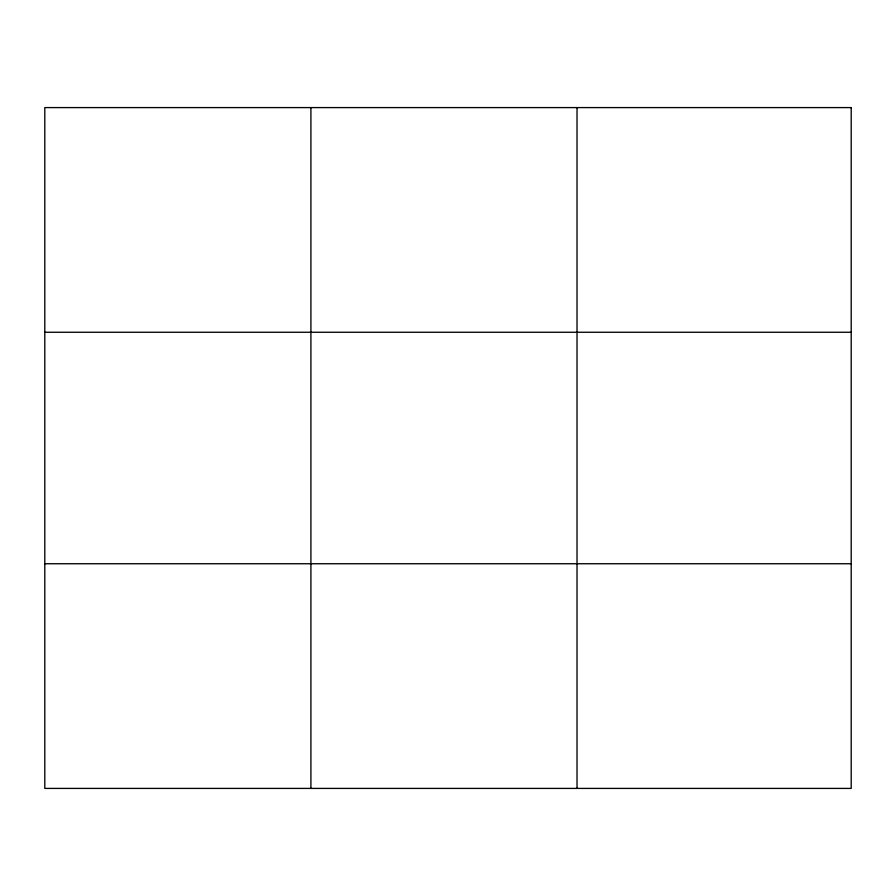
<?xml version="1.0" encoding="UTF-8"?>
<svg xmlns="http://www.w3.org/2000/svg" width="896" height="896" viewBox="0 0 896 896"><rect width="100%" height="100%" fill="white"/><g stroke="black" fill="none" stroke-linecap="round" stroke-linejoin="round"><path stroke-width="1.34" d="M310.912 107.587L310.912 788.413M577.024 107.587L577.024 788.413M44.8 332.259L851.2 332.259M44.8 563.741L851.2 563.741M851.2 107.587L851.2 788.413L44.8 788.413L44.8 107.587L851.2 107.587"/></g></svg>
